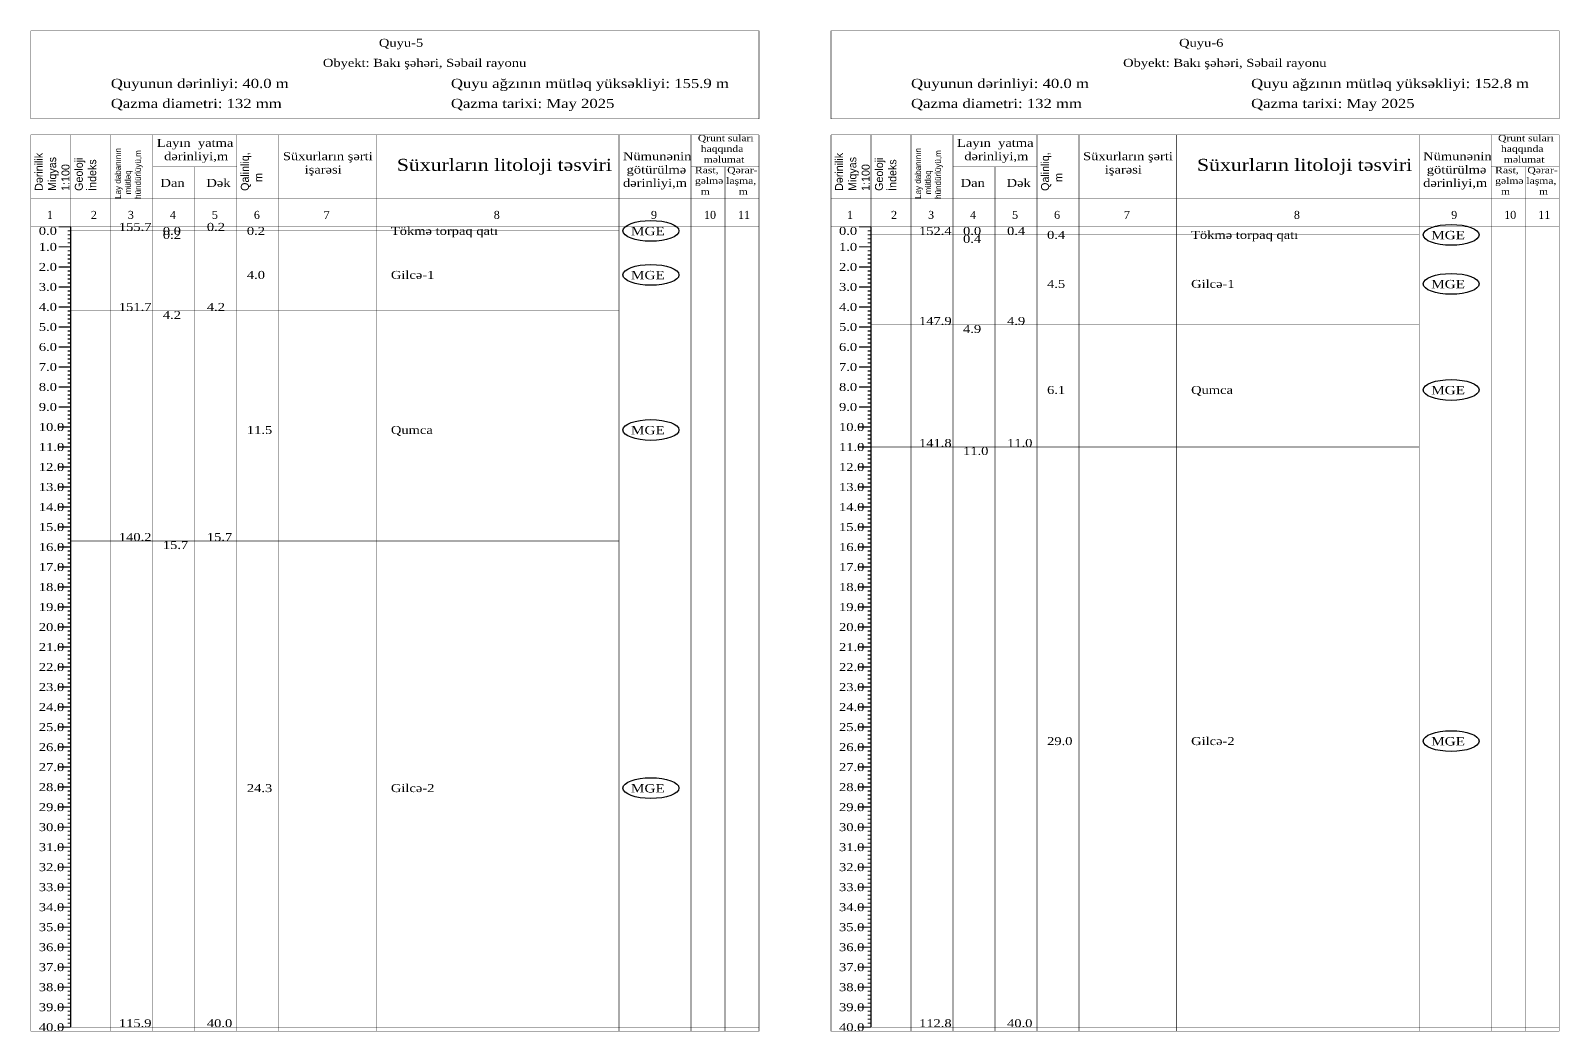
# Model space of a CAD drawing. Header units: metres. Extents: x -10 to 4772, y -44 to 349.
# Drawn here: x 789.9 to 1172.1, y 98.9 to 349.1 of the extents above; entities that cross this region are included whole.
import ezdxf

# ---------------------------------------------------------------- set-up
doc = ezdxf.new("R2010")
doc.units = ezdxf.units.M
doc.layers.add('Default', color=7, linetype='Continuous')
doc.layers.add('MyLayer', color=7, linetype='Continuous')
doc.styles.add('Times New Roman', font='Times New Roman')
doc.styles.add('Times New Roman_Bold', font='Times New Roman', dxfattribs={"width": 1.2})

msp = doc.modelspace()

# ---------------------------------------------------------------- linework, layer by layer
at = {"color": 7, "lineweight": 30}
for p, q in [((800, 100), (800, 300)), ((1000, 100), (1000, 300))]:
    msp.add_line(p, q, dxfattribs=at)
for points in [[(800, 100), (800, 300)], [(1000, 100), (1000, 300)]]:
    msp.add_lwpolyline(points, dxfattribs=at)
at = {"color": 5}
for centre in [(945, 299), (1145, 298), (945, 288), (1145, 285.75), (1145, 259.25), (945, 249.25), (1145, 171.5), (945, 159.75)]:
    msp.add_ellipse(centre, major_axis=(7, 0), ratio=0.371429, dxfattribs=at)
at = {"layer": 'Default'}
for points, const_width in [([(800, 300), (800, 323)], 0.12), ([(1000, 300), (1000, 323)], 0.12), ([(797, 300), (800, 300)], 0.3), ([(799.2, 299), (800, 299)], 0.3), ([(799.2, 298), (800, 298)], 0.3), ([(800, 299), (937, 299)], 0.12), ([(997, 300), (1000, 300)], 0.3), ([(999.2, 299), (1000, 299)], 0.3), ([(999.2, 298), (1000, 298)], 0.3), ([(1000, 298), (1137, 298)], 0.12), ([(797, 295), (800, 295)], 0.3), ([(799.2, 297), (800, 297)], 0.3), ([(799.2, 296), (800, 296)], 0.3), ([(997, 295), (1000, 295)], 0.3), ([(999.2, 297), (1000, 297)], 0.3), ([(999.2, 296), (1000, 296)], 0.3), ([(799.2, 294), (800, 294)], 0.3), ([(799.2, 293), (800, 293)], 0.3), ([(799.2, 292), (800, 292)], 0.3), ([(799.2, 291), (800, 291)], 0.3), ([(999.2, 294), (1000, 294)], 0.3), ([(999.2, 293), (1000, 293)], 0.3), ([(999.2, 292), (1000, 292)], 0.3), ([(999.2, 291), (1000, 291)], 0.3), ([(797, 290), (800, 290)], 0.3), ([(799.2, 289), (800, 289)], 0.3), ([(799.2, 288), (800, 288)], 0.3), ([(799.2, 287), (800, 287)], 0.3), ([(997, 290), (1000, 290)], 0.3), ([(999.2, 289), (1000, 289)], 0.3), ([(999.2, 288), (1000, 288)], 0.3), ([(999.2, 287), (1000, 287)], 0.3), ([(797, 285), (800, 285)], 0.3), ([(799.2, 286), (800, 286)], 0.3), ([(799.2, 284), (800, 284)], 0.3), ([(799.2, 283), (800, 283)], 0.3), ([(997, 285), (1000, 285)], 0.3), ([(999.2, 286), (1000, 286)], 0.3), ([(999.2, 284), (1000, 284)], 0.3), ([(999.2, 283), (1000, 283)], 0.3), ([(797, 280), (800, 280)], 0.3), ([(799.2, 282), (800, 282)], 0.3), ([(799.2, 281), (800, 281)], 0.3), ([(799.2, 279), (800, 279)], 0.3), ([(800, 279), (937, 279)], 0.12), ([(997, 280), (1000, 280)], 0.3), ([(999.2, 282), (1000, 282)], 0.3), ([(999.2, 281), (1000, 281)], 0.3), ([(999.2, 279), (1000, 279)], 0.3), ([(797, 275), (800, 275)], 0.3), ([(799.2, 278), (800, 278)], 0.3), ([(799.2, 277), (800, 277)], 0.3), ([(799.2, 276), (800, 276)], 0.3), ([(997, 275), (1000, 275)], 0.3), ([(999.2, 278), (1000, 278)], 0.3), ([(999.2, 277), (1000, 277)], 0.3), ([(999.2, 276), (1000, 276)], 0.3), ([(1000, 275.5), (1137, 275.5)], 0.12), ([(799.2, 274), (800, 274)], 0.3), ([(799.2, 273), (800, 273)], 0.3), ([(799.2, 272), (800, 272)], 0.3), ([(999.2, 274), (1000, 274)], 0.3), ([(999.2, 273), (1000, 273)], 0.3), ([(999.2, 272), (1000, 272)], 0.3), ([(797, 270), (800, 270)], 0.3), ([(799.2, 271), (800, 271)], 0.3), ([(799.2, 269), (800, 269)], 0.3), ([(799.2, 268), (800, 268)], 0.3), ([(997, 270), (1000, 270)], 0.3), ([(999.2, 271), (1000, 271)], 0.3), ([(999.2, 269), (1000, 269)], 0.3), ([(999.2, 268), (1000, 268)], 0.3), ([(797, 265), (800, 265)], 0.3), ([(799.2, 267), (800, 267)], 0.3), ([(799.2, 266), (800, 266)], 0.3), ([(799.2, 264), (800, 264)], 0.3), ([(997, 265), (1000, 265)], 0.3), ([(999.2, 267), (1000, 267)], 0.3), ([(999.2, 266), (1000, 266)], 0.3), ([(999.2, 264), (1000, 264)], 0.3), ([(797, 260), (800, 260)], 0.3), ([(799.2, 263), (800, 263)], 0.3), ([(799.2, 262), (800, 262)], 0.3), ([(799.2, 261), (800, 261)], 0.3), ([(997, 260), (1000, 260)], 0.3), ([(999.2, 263), (1000, 263)], 0.3), ([(999.2, 262), (1000, 262)], 0.3), ([(999.2, 261), (1000, 261)], 0.3), ([(799.2, 259), (800, 259)], 0.3), ([(799.2, 258), (800, 258)], 0.3), ([(799.2, 257), (800, 257)], 0.3), ([(799.2, 256), (800, 256)], 0.3), ([(999.2, 259), (1000, 259)], 0.3), ([(999.2, 258), (1000, 258)], 0.3), ([(999.2, 257), (1000, 257)], 0.3), ([(999.2, 256), (1000, 256)], 0.3), ([(797, 255), (800, 255)], 0.3), ([(799.2, 254), (800, 254)], 0.3), ([(799.2, 253), (800, 253)], 0.3), ([(997, 255), (1000, 255)], 0.3), ([(999.2, 254), (1000, 254)], 0.3), ([(999.2, 253), (1000, 253)], 0.3), ([(797, 250), (800, 250)], 0.3), ([(799.2, 252), (800, 252)], 0.3), ([(799.2, 251), (800, 251)], 0.3), ([(799.2, 249), (800, 249)], 0.3), ([(997, 250), (1000, 250)], 0.3), ([(999.2, 252), (1000, 252)], 0.3), ([(999.2, 251), (1000, 251)], 0.3), ([(999.2, 249), (1000, 249)], 0.3), ([(797, 245), (800, 245)], 0.3), ([(799.2, 248), (800, 248)], 0.3), ([(799.2, 247), (800, 247)], 0.3), ([(799.2, 246), (800, 246)], 0.3), ([(997, 245), (1000, 245)], 0.3), ([(999.2, 248), (1000, 248)], 0.3), ([(999.2, 247), (1000, 247)], 0.3), ([(999.2, 246), (1000, 246)], 0.3), ([(1000, 245), (1137, 245)], 0.12), ([(799.2, 244), (800, 244)], 0.3), ([(799.2, 243), (800, 243)], 0.3), ([(799.2, 242), (800, 242)], 0.3), ([(799.2, 241), (800, 241)], 0.3), ([(999.2, 244), (1000, 244)], 0.3), ([(999.2, 243), (1000, 243)], 0.3), ([(999.2, 242), (1000, 242)], 0.3), ([(999.2, 241), (1000, 241)], 0.3), ([(797, 240), (800, 240)], 0.3), ([(799.2, 239), (800, 239)], 0.3), ([(799.2, 238), (800, 238)], 0.3), ([(799.2, 237), (800, 237)], 0.3), ([(997, 240), (1000, 240)], 0.3), ([(999.2, 239), (1000, 239)], 0.3), ([(999.2, 238), (1000, 238)], 0.3), ([(999.2, 237), (1000, 237)], 0.3), ([(797, 235), (800, 235)], 0.3), ([(799.2, 236), (800, 236)], 0.3), ([(799.2, 234), (800, 234)], 0.3), ([(799.2, 233), (800, 233)], 0.3), ([(997, 235), (1000, 235)], 0.3), ([(999.2, 236), (1000, 236)], 0.3), ([(999.2, 234), (1000, 234)], 0.3), ([(999.2, 233), (1000, 233)], 0.3), ([(797, 230), (800, 230)], 0.3), ([(799.2, 232), (800, 232)], 0.3), ([(799.2, 231), (800, 231)], 0.3), ([(997, 230), (1000, 230)], 0.3), ([(999.2, 232), (1000, 232)], 0.3), ([(999.2, 231), (1000, 231)], 0.3), ([(799.2, 229), (800, 229)], 0.3), ([(799.2, 228), (800, 228)], 0.3), ([(799.2, 227), (800, 227)], 0.3), ([(799.2, 226), (800, 226)], 0.3), ([(999.2, 229), (1000, 229)], 0.3), ([(999.2, 228), (1000, 228)], 0.3), ([(999.2, 227), (1000, 227)], 0.3), ([(999.2, 226), (1000, 226)], 0.3), ([(797, 225), (800, 225)], 0.3), ([(799.2, 224), (800, 224)], 0.3), ([(799.2, 223), (800, 223)], 0.3), ([(799.2, 222), (800, 222)], 0.3), ([(997, 225), (1000, 225)], 0.3), ([(999.2, 224), (1000, 224)], 0.3), ([(999.2, 223), (1000, 223)], 0.3), ([(999.2, 222), (1000, 222)], 0.3), ([(797, 220), (800, 220)], 0.3), ([(799.2, 221), (800, 221)], 0.3), ([(799.2, 219), (800, 219)], 0.3), ([(799.2, 218), (800, 218)], 0.3), ([(800, 221.5), (937, 221.5)], 0.12), ([(997, 220), (1000, 220)], 0.3), ([(999.2, 221), (1000, 221)], 0.3), ([(999.2, 219), (1000, 219)], 0.3), ([(999.2, 218), (1000, 218)], 0.3), ([(797, 215), (800, 215)], 0.3), ([(799.2, 217), (800, 217)], 0.3), ([(799.2, 216), (800, 216)], 0.3), ([(799.2, 214), (800, 214)], 0.3), ([(997, 215), (1000, 215)], 0.3), ([(999.2, 217), (1000, 217)], 0.3), ([(999.2, 216), (1000, 216)], 0.3), ([(999.2, 214), (1000, 214)], 0.3), ([(799.2, 213), (800, 213)], 0.3), ([(799.2, 212), (800, 212)], 0.3), ([(799.2, 211), (800, 211)], 0.3), ([(999.2, 213), (1000, 213)], 0.3), ([(999.2, 212), (1000, 212)], 0.3), ([(999.2, 211), (1000, 211)], 0.3), ([(797, 210), (800, 210)], 0.3), ([(799.2, 209), (800, 209)], 0.3), ([(799.2, 208), (800, 208)], 0.3), ([(799.2, 207), (800, 207)], 0.3), ([(997, 210), (1000, 210)], 0.3), ([(999.2, 209), (1000, 209)], 0.3), ([(999.2, 208), (1000, 208)], 0.3), ([(999.2, 207), (1000, 207)], 0.3), ([(797, 205), (800, 205)], 0.3), ([(799.2, 206), (800, 206)], 0.3), ([(799.2, 204), (800, 204)], 0.3), ([(799.2, 203), (800, 203)], 0.3), ([(997, 205), (1000, 205)], 0.3), ([(999.2, 206), (1000, 206)], 0.3), ([(999.2, 204), (1000, 204)], 0.3), ([(999.2, 203), (1000, 203)], 0.3), ([(797, 200), (800, 200)], 0.3), ([(799.2, 202), (800, 202)], 0.3), ([(799.2, 201), (800, 201)], 0.3), ([(799.2, 199), (800, 199)], 0.3), ([(997, 200), (1000, 200)], 0.3), ([(999.2, 202), (1000, 202)], 0.3), ([(999.2, 201), (1000, 201)], 0.3), ([(999.2, 199), (1000, 199)], 0.3), ([(797, 195), (800, 195)], 0.3), ([(799.2, 198), (800, 198)], 0.3), ([(799.2, 197), (800, 197)], 0.3), ([(799.2, 196), (800, 196)], 0.3), ([(997, 195), (1000, 195)], 0.3), ([(999.2, 198), (1000, 198)], 0.3), ([(999.2, 197), (1000, 197)], 0.3), ([(999.2, 196), (1000, 196)], 0.3), ([(799.2, 194), (800, 194)], 0.3), ([(799.2, 193), (800, 193)], 0.3), ([(799.2, 192), (800, 192)], 0.3), ([(799.2, 191), (800, 191)], 0.3), ([(999.2, 194), (1000, 194)], 0.3), ([(999.2, 193), (1000, 193)], 0.3), ([(999.2, 192), (1000, 192)], 0.3), ([(999.2, 191), (1000, 191)], 0.3), ([(797, 190), (800, 190)], 0.3), ([(799.2, 189), (800, 189)], 0.3), ([(799.2, 188), (800, 188)], 0.3), ([(997, 190), (1000, 190)], 0.3), ([(999.2, 189), (1000, 189)], 0.3), ([(999.2, 188), (1000, 188)], 0.3), ([(797, 185), (800, 185)], 0.3), ([(799.2, 187), (800, 187)], 0.3), ([(799.2, 186), (800, 186)], 0.3), ([(799.2, 184), (800, 184)], 0.3), ([(997, 185), (1000, 185)], 0.3), ([(999.2, 187), (1000, 187)], 0.3), ([(999.2, 186), (1000, 186)], 0.3), ([(999.2, 184), (1000, 184)], 0.3), ([(797, 180), (800, 180)], 0.3), ([(799.2, 183), (800, 183)], 0.3), ([(799.2, 182), (800, 182)], 0.3), ([(799.2, 181), (800, 181)], 0.3), ([(997, 180), (1000, 180)], 0.3), ([(999.2, 183), (1000, 183)], 0.3), ([(999.2, 182), (1000, 182)], 0.3), ([(999.2, 181), (1000, 181)], 0.3), ([(799.2, 179), (800, 179)], 0.3), ([(799.2, 178), (800, 178)], 0.3), ([(799.2, 177), (800, 177)], 0.3), ([(799.2, 176), (800, 176)], 0.3), ([(999.2, 179), (1000, 179)], 0.3), ([(999.2, 178), (1000, 178)], 0.3), ([(999.2, 177), (1000, 177)], 0.3), ([(999.2, 176), (1000, 176)], 0.3), ([(797, 175), (800, 175)], 0.3), ([(799.2, 174), (800, 174)], 0.3), ([(799.2, 173), (800, 173)], 0.3), ([(799.2, 172), (800, 172)], 0.3), ([(997, 175), (1000, 175)], 0.3), ([(999.2, 174), (1000, 174)], 0.3), ([(999.2, 173), (1000, 173)], 0.3), ([(999.2, 172), (1000, 172)], 0.3), ([(797, 170), (800, 170)], 0.3), ([(799.2, 171), (800, 171)], 0.3), ([(799.2, 169), (800, 169)], 0.3), ([(799.2, 168), (800, 168)], 0.3), ([(997, 170), (1000, 170)], 0.3), ([(999.2, 171), (1000, 171)], 0.3), ([(999.2, 169), (1000, 169)], 0.3), ([(999.2, 168), (1000, 168)], 0.3), ([(797, 165), (800, 165)], 0.3), ([(799.2, 167), (800, 167)], 0.3), ([(799.2, 166), (800, 166)], 0.3), ([(997, 165), (1000, 165)], 0.3), ([(999.2, 167), (1000, 167)], 0.3), ([(999.2, 166), (1000, 166)], 0.3), ([(799.2, 164), (800, 164)], 0.3), ([(799.2, 163), (800, 163)], 0.3), ([(799.2, 162), (800, 162)], 0.3), ([(799.2, 161), (800, 161)], 0.3), ([(999.2, 164), (1000, 164)], 0.3), ([(999.2, 163), (1000, 163)], 0.3), ([(999.2, 162), (1000, 162)], 0.3), ([(999.2, 161), (1000, 161)], 0.3), ([(797, 160), (800, 160)], 0.3), ([(799.2, 159), (800, 159)], 0.3), ([(799.2, 158), (800, 158)], 0.3), ([(799.2, 157), (800, 157)], 0.3), ([(997, 160), (1000, 160)], 0.3), ([(999.2, 159), (1000, 159)], 0.3), ([(999.2, 158), (1000, 158)], 0.3), ([(999.2, 157), (1000, 157)], 0.3), ([(797, 155), (800, 155)], 0.3), ([(799.2, 156), (800, 156)], 0.3), ([(799.2, 154), (800, 154)], 0.3), ([(799.2, 153), (800, 153)], 0.3), ([(997, 155), (1000, 155)], 0.3), ([(999.2, 156), (1000, 156)], 0.3), ([(999.2, 154), (1000, 154)], 0.3), ([(999.2, 153), (1000, 153)], 0.3), ([(797, 150), (800, 150)], 0.3), ([(799.2, 152), (800, 152)], 0.3), ([(799.2, 151), (800, 151)], 0.3), ([(799.2, 149), (800, 149)], 0.3), ([(997, 150), (1000, 150)], 0.3), ([(999.2, 152), (1000, 152)], 0.3), ([(999.2, 151), (1000, 151)], 0.3), ([(999.2, 149), (1000, 149)], 0.3), ([(799.2, 148), (800, 148)], 0.3), ([(799.2, 147), (800, 147)], 0.3), ([(799.2, 146), (800, 146)], 0.3), ([(999.2, 148), (1000, 148)], 0.3), ([(999.2, 147), (1000, 147)], 0.3), ([(999.2, 146), (1000, 146)], 0.3), ([(797, 145), (800, 145)], 0.3), ([(799.2, 144), (800, 144)], 0.3), ([(799.2, 143), (800, 143)], 0.3), ([(799.2, 142), (800, 142)], 0.3), ([(997, 145), (1000, 145)], 0.3), ([(999.2, 144), (1000, 144)], 0.3), ([(999.2, 143), (1000, 143)], 0.3), ([(999.2, 142), (1000, 142)], 0.3), ([(797, 140), (800, 140)], 0.3), ([(799.2, 141), (800, 141)], 0.3), ([(799.2, 139), (800, 139)], 0.3), ([(799.2, 138), (800, 138)], 0.3), ([(997, 140), (1000, 140)], 0.3), ([(999.2, 141), (1000, 141)], 0.3), ([(999.2, 139), (1000, 139)], 0.3), ([(999.2, 138), (1000, 138)], 0.3), ([(797, 135), (800, 135)], 0.3), ([(799.2, 137), (800, 137)], 0.3), ([(799.2, 136), (800, 136)], 0.3), ([(799.2, 134), (800, 134)], 0.3), ([(997, 135), (1000, 135)], 0.3), ([(999.2, 137), (1000, 137)], 0.3), ([(999.2, 136), (1000, 136)], 0.3), ([(999.2, 134), (1000, 134)], 0.3), ([(797, 130), (800, 130)], 0.3), ([(799.2, 133), (800, 133)], 0.3), ([(799.2, 132), (800, 132)], 0.3), ([(799.2, 131), (800, 131)], 0.3), ([(997, 130), (1000, 130)], 0.3), ([(999.2, 133), (1000, 133)], 0.3), ([(999.2, 132), (1000, 132)], 0.3), ([(999.2, 131), (1000, 131)], 0.3), ([(799.2, 129), (800, 129)], 0.3), ([(799.2, 128), (800, 128)], 0.3), ([(799.2, 127), (800, 127)], 0.3), ([(799.2, 126), (800, 126)], 0.3), ([(999.2, 129), (1000, 129)], 0.3), ([(999.2, 128), (1000, 128)], 0.3), ([(999.2, 127), (1000, 127)], 0.3), ([(999.2, 126), (1000, 126)], 0.3), ([(797, 125), (800, 125)], 0.3), ([(799.2, 124), (800, 124)], 0.3), ([(799.2, 123), (800, 123)], 0.3), ([(997, 125), (1000, 125)], 0.3), ([(999.2, 124), (1000, 124)], 0.3), ([(999.2, 123), (1000, 123)], 0.3), ([(797, 120), (800, 120)], 0.3), ([(799.2, 122), (800, 122)], 0.3), ([(799.2, 121), (800, 121)], 0.3), ([(799.2, 119), (800, 119)], 0.3), ([(997, 120), (1000, 120)], 0.3), ([(999.2, 122), (1000, 122)], 0.3), ([(999.2, 121), (1000, 121)], 0.3), ([(999.2, 119), (1000, 119)], 0.3), ([(797, 115), (800, 115)], 0.3), ([(799.2, 118), (800, 118)], 0.3), ([(799.2, 117), (800, 117)], 0.3), ([(799.2, 116), (800, 116)], 0.3), ([(997, 115), (1000, 115)], 0.3), ([(999.2, 118), (1000, 118)], 0.3), ([(999.2, 117), (1000, 117)], 0.3), ([(999.2, 116), (1000, 116)], 0.3), ([(799.2, 114), (800, 114)], 0.3), ([(799.2, 113), (800, 113)], 0.3), ([(799.2, 112), (800, 112)], 0.3), ([(799.2, 111), (800, 111)], 0.3), ([(999.2, 114), (1000, 114)], 0.3), ([(999.2, 113), (1000, 113)], 0.3), ([(999.2, 112), (1000, 112)], 0.3), ([(999.2, 111), (1000, 111)], 0.3), ([(797, 110), (800, 110)], 0.3), ([(799.2, 109), (800, 109)], 0.3), ([(799.2, 108), (800, 108)], 0.3), ([(799.2, 107), (800, 107)], 0.3), ([(997, 110), (1000, 110)], 0.3), ([(999.2, 109), (1000, 109)], 0.3), ([(999.2, 108), (1000, 108)], 0.3), ([(999.2, 107), (1000, 107)], 0.3), ([(797, 105), (800, 105)], 0.3), ([(799.2, 106), (800, 106)], 0.3), ([(799.2, 104), (800, 104)], 0.3), ([(997, 105), (1000, 105)], 0.3), ([(999.2, 106), (1000, 106)], 0.3), ([(999.2, 104), (1000, 104)], 0.3), ([(797, 100), (800, 100)], 0.3), ([(799.2, 103), (800, 103)], 0.3), ([(799.2, 102), (800, 102)], 0.3), ([(799.2, 101), (800, 101)], 0.3), ([(997, 100), (1000, 100)], 0.3), ([(999.2, 103), (1000, 103)], 0.3), ([(999.2, 102), (1000, 102)], 0.3), ([(999.2, 101), (1000, 101)], 0.3)]:
    msp.add_lwpolyline(points, dxfattribs=dict(at, const_width=const_width))
at = {"layer": 'MyLayer', "const_width": 0.12}
for points in [[(790, 349), (972, 349)], [(790, 327), (790, 349)], [(972, 327), (972, 349)], [(990, 349), (1172, 349)], [(990, 327), (990, 349)], [(1172, 327), (1172, 349)], [(790, 327), (972, 327)], [(990, 327), (1172, 327)], [(790, 323), (972, 323)], [(790, 99), (790, 323)], [(810, 99), (810, 323)], [(820.5, 99), (820.5, 323)], [(841.5, 99), (841.5, 323)], [(852, 99), (852, 323)], [(876.4, 99), (876.4, 323)], [(937, 99), (937, 323)], [(955, 99), (955, 323)], [(972, 100), (972, 323)], [(972, 99), (972, 323)], [(990, 323), (1172, 323)], [(990, 99), (990, 323)], [(1010, 99), (1010, 323)], [(1020.5, 99), (1020.5, 323)], [(1041.5, 99), (1041.5, 323)], [(1052, 99), (1052, 323)], [(1076.4, 99), (1076.4, 323)], [(1137, 99), (1137, 323)], [(1155, 99), (1155, 323)], [(1172, 100), (1172, 323)], [(1172, 99), (1172, 323)], [(820.5, 315), (841.5, 315)], [(831, 99), (831, 315)], [(955, 315), (972, 315)], [(963.5, 99), (963.5, 315)], [(1020.5, 315), (1041.5, 315)], [(1031, 99), (1031, 315)], [(1155, 315), (1172, 315)], [(1163.5, 99), (1163.5, 315)], [(790, 307), (972, 307)], [(990, 307), (1172, 307)], [(790, 300), (972, 300)], [(990, 300), (1172, 300)], [(800, 100), (972, 100)], [(1000, 100), (1172, 100)], [(790, 99), (972, 99)], [(990, 99), (1172, 99)]]:
    msp.add_lwpolyline(points, dxfattribs=at)

# ---------------------------------------------------------------- texts
at = {"color": 7, "attachment_point": 1}
for s, insert, char_height, style in [('Quyu-5', (877, 347), 2, 'Times New Roman_Bold'), ('Quyu-6', (1077, 347), 2, 'Times New Roman_Bold'), ('Obyekt: Bakı şəhəri, Səbail rayonu', (863, 342), 2, 'Times New Roman_Bold'), ('Obyekt: Bakı şəhəri, Səbail rayonu', (1063, 342), 2, 'Times New Roman_Bold'), ('Quyunun dərinliyi: 40.0 m', (810, 337), 2.3, 'Times New Roman_Bold'), ('Quyu ağzının mütləq yüksəkliyi: 155.9 m', (895, 337), 2.3, 'Times New Roman_Bold'), ('Quyunun dərinliyi: 40.0 m', (1010, 337), 2.3, 'Times New Roman_Bold'), ('Quyu ağzının mütləq yüksəkliyi: 152.8 m', (1095, 337), 2.3, 'Times New Roman_Bold'), ('Qazma diametri: 132 mm', (810, 332), 2.3, 'Times New Roman_Bold'), ('Qazma tarixi: May 2025 ', (895, 332), 2.3, 'Times New Roman_Bold'), ('Qazma diametri: 132 mm', (1010, 332), 2.3, 'Times New Roman_Bold'), ('Qazma tarixi: May 2025 ', (1095, 332), 2.3, 'Times New Roman_Bold'), ('Layın  yatma\\P  dərinliyi,m \\P \\P Dan      Dək', (821.5, 322), 2, 'Times New Roman_Bold'), (' Qrunt suları\\P  haqqında\\P   məlumat\\PRast,   Qərar-\\Pgəlmə laşma,\\P  m          m ', (956, 323), 1.6, 'Times New Roman_Bold'), ('Layın  yatma\\P  dərinliyi,m \\P \\P Dan      Dək', (1021.5, 322), 2, 'Times New Roman_Bold'), (' Qrunt suları\\P  haqqında\\P   məlumat\\PRast,   Qərar-\\Pgəlmə laşma,\\P  m          m ', (1156, 323), 1.6, 'Times New Roman_Bold'), ('\\PSüxurların şərti\\P      işarəsi', (853, 322), 2, 'Times New Roman_Bold'), ('\\P   Süxurların litoloji təsviri', (877.4, 322), 3, 'Times New Roman_Bold'), ('\\PNümunənin\\P götürülmə\\Pdərinliyi,m', (938, 322), 2, 'Times New Roman_Bold'), ('\\PSüxurların şərti\\P      işarəsi', (1053, 322), 2, 'Times New Roman_Bold'), ('\\P   Süxurların litoloji təsviri', (1077.4, 322), 3, 'Times New Roman_Bold'), ('\\PNümunənin\\P götürülmə\\Pdərinliyi,m', (1138, 322), 2, 'Times New Roman_Bold'), ('1', (794, 304), 2, 'Times New Roman'), ('2', (805, 304), 2, 'Times New Roman'), ('3', (814.25, 304), 2, 'Times New Roman'), ('4', (824.75, 304), 2, 'Times New Roman'), ('5', (835.25, 304), 2, 'Times New Roman'), ('6', (845.75, 304), 2, 'Times New Roman'), ('7', (863.2, 304), 2, 'Times New Roman'), ('8', (905.7, 304), 2, 'Times New Roman'), ('9', (945, 304), 2, 'Times New Roman'), ('10', (958.25, 304), 2, 'Times New Roman'), ('11', (966.75, 304), 2, 'Times New Roman'), ('1', (994, 304), 2, 'Times New Roman'), ('2', (1005, 304), 2, 'Times New Roman'), ('3', (1014.25, 304), 2, 'Times New Roman'), ('4', (1024.75, 304), 2, 'Times New Roman'), ('5', (1035.25, 304), 2, 'Times New Roman'), ('6', (1045.75, 304), 2, 'Times New Roman'), ('7', (1063.2, 304), 2, 'Times New Roman'), ('8', (1105.7, 304), 2, 'Times New Roman'), ('9', (1145, 304), 2, 'Times New Roman'), ('10', (1158.25, 304), 2, 'Times New Roman'), ('11', (1166.75, 304), 2, 'Times New Roman'), ('0.0', (792, 300), 2, 'Times New Roman_Bold'), ('155.7', (812, 301), 2, 'Times New Roman_Bold'), ('0.0', (823, 300), 2, 'Times New Roman_Bold'), ('0.2', (823, 299), 2, 'Times New Roman_Bold'), ('0.2', (823, 299), 2, 'Times New Roman_Bold'), ('0.2', (834, 301), 2, 'Times New Roman_Bold'), ('0.2', (844, 300), 2, 'Times New Roman_Bold'), ('Tökmə torpaq qatı', (880, 300), 2, 'Times New Roman_Bold'), ('0.0', (992, 300), 2, 'Times New Roman_Bold'), ('152.4', (1012, 300), 2, 'Times New Roman_Bold'), ('0.0', (1023, 300), 2, 'Times New Roman_Bold'), ('0.4', (1034, 300), 2, 'Times New Roman_Bold'), ('0.4', (1044, 299), 2, 'Times New Roman_Bold'), ('Tökmə torpaq qatı', (1080, 299), 2, 'Times New Roman_Bold'), ('1.0', (792, 296), 2, 'Times New Roman_Bold'), ('1.0', (992, 296), 2, 'Times New Roman_Bold'), ('0.4', (1023, 298), 2, 'Times New Roman_Bold'), ('0.4', (1023, 298), 2, 'Times New Roman_Bold'), ('2.0', (792, 291), 2, 'Times New Roman_Bold'), ('2.0', (992, 291), 2, 'Times New Roman_Bold'), ('4.0', (844, 289), 2, 'Times New Roman_Bold'), ('Gilcə-1', (880, 289), 2, 'Times New Roman_Bold'), ('4.5', (1044, 286.75), 2, 'Times New Roman_Bold'), ('Gilcə-1', (1080, 286.75), 2, 'Times New Roman_Bold'), ('3.0', (792, 286), 2, 'Times New Roman_Bold'), ('3.0', (992, 286), 2, 'Times New Roman_Bold'), ('4.0', (792, 281), 2, 'Times New Roman_Bold'), ('151.7', (812, 281), 2, 'Times New Roman_Bold'), ('4.2', (823, 279), 2, 'Times New Roman_Bold'), ('4.2', (823, 279), 2, 'Times New Roman_Bold'), ('4.2', (834, 281), 2, 'Times New Roman_Bold'), ('4.0', (992, 281), 2, 'Times New Roman_Bold'), ('5.0', (792, 276), 2, 'Times New Roman_Bold'), ('5.0', (992, 276), 2, 'Times New Roman_Bold'), ('147.9', (1012, 277.5), 2, 'Times New Roman_Bold'), ('4.9', (1023, 275.5), 2, 'Times New Roman_Bold'), ('4.9', (1023, 275.5), 2, 'Times New Roman_Bold'), ('4.9', (1034, 277.5), 2, 'Times New Roman_Bold'), ('6.0', (792, 271), 2, 'Times New Roman_Bold'), ('6.0', (992, 271), 2, 'Times New Roman_Bold'), ('7.0', (792, 266), 2, 'Times New Roman_Bold'), ('7.0', (992, 266), 2, 'Times New Roman_Bold'), ('8.0', (792, 261), 2, 'Times New Roman_Bold'), ('8.0', (992, 261), 2, 'Times New Roman_Bold'), ('6.1', (1044, 260.25), 2, 'Times New Roman_Bold'), ('Qumca', (1080, 260.25), 2, 'Times New Roman_Bold'), ('9.0', (792, 256), 2, 'Times New Roman_Bold'), ('9.0', (992, 256), 2, 'Times New Roman_Bold'), ('10.0', (792, 251), 2, 'Times New Roman_Bold'), ('11.5', (844, 250.25), 2, 'Times New Roman_Bold'), ('Qumca', (880, 250.25), 2, 'Times New Roman_Bold'), ('10.0', (992, 251), 2, 'Times New Roman_Bold'), ('11.0', (792, 246), 2, 'Times New Roman_Bold'), ('11.0', (992, 246), 2, 'Times New Roman_Bold'), ('141.8', (1012, 247), 2, 'Times New Roman_Bold'), ('11.0', (1023, 245), 2, 'Times New Roman_Bold'), ('11.0', (1023, 245), 2, 'Times New Roman_Bold'), ('11.0', (1034, 247), 2, 'Times New Roman_Bold'), ('12.0', (792, 241), 2, 'Times New Roman_Bold'), ('12.0', (992, 241), 2, 'Times New Roman_Bold'), ('13.0', (792, 236), 2, 'Times New Roman_Bold'), ('13.0', (992, 236), 2, 'Times New Roman_Bold'), ('14.0', (792, 231), 2, 'Times New Roman_Bold'), ('14.0', (992, 231), 2, 'Times New Roman_Bold'), ('15.0', (792, 226), 2, 'Times New Roman_Bold'), ('15.0', (992, 226), 2, 'Times New Roman_Bold'), ('140.2', (812, 223.5), 2, 'Times New Roman_Bold'), ('15.7', (834, 223.5), 2, 'Times New Roman_Bold'), ('16.0', (792, 221), 2, 'Times New Roman_Bold'), ('15.7', (823, 221.5), 2, 'Times New Roman_Bold'), ('15.7', (823, 221.5), 2, 'Times New Roman_Bold'), ('16.0', (992, 221), 2, 'Times New Roman_Bold'), ('17.0', (792, 216), 2, 'Times New Roman_Bold'), ('17.0', (992, 216), 2, 'Times New Roman_Bold'), ('18.0', (792, 211), 2, 'Times New Roman_Bold'), ('18.0', (992, 211), 2, 'Times New Roman_Bold'), ('19.0', (792, 206), 2, 'Times New Roman_Bold'), ('19.0', (992, 206), 2, 'Times New Roman_Bold'), ('20.0', (792, 201), 2, 'Times New Roman_Bold'), ('20.0', (992, 201), 2, 'Times New Roman_Bold'), ('21.0', (792, 196), 2, 'Times New Roman_Bold'), ('21.0', (992, 196), 2, 'Times New Roman_Bold'), ('22.0', (792, 191), 2, 'Times New Roman_Bold'), ('22.0', (992, 191), 2, 'Times New Roman_Bold'), ('23.0', (792, 186), 2, 'Times New Roman_Bold'), ('23.0', (992, 186), 2, 'Times New Roman_Bold'), ('24.0', (792, 181), 2, 'Times New Roman_Bold'), ('24.0', (992, 181), 2, 'Times New Roman_Bold'), ('25.0', (792, 176), 2, 'Times New Roman_Bold'), ('25.0', (992, 176), 2, 'Times New Roman_Bold'), ('29.0', (1044, 172.5), 2, 'Times New Roman_Bold'), ('Gilcə-2', (1080, 172.5), 2, 'Times New Roman_Bold'), ('26.0', (792, 171), 2, 'Times New Roman_Bold'), ('26.0', (992, 171), 2, 'Times New Roman_Bold'), ('27.0', (792, 166), 2, 'Times New Roman_Bold'), ('27.0', (992, 166), 2, 'Times New Roman_Bold'), ('28.0', (792, 161), 2, 'Times New Roman_Bold'), ('24.3', (844, 160.75), 2, 'Times New Roman_Bold'), ('Gilcə-2', (880, 160.75), 2, 'Times New Roman_Bold'), ('28.0', (992, 161), 2, 'Times New Roman_Bold'), ('29.0', (792, 156), 2, 'Times New Roman_Bold'), ('29.0', (992, 156), 2, 'Times New Roman_Bold'), ('30.0', (792, 151), 2, 'Times New Roman_Bold'), ('30.0', (992, 151), 2, 'Times New Roman_Bold'), ('31.0', (792, 146), 2, 'Times New Roman_Bold'), ('31.0', (992, 146), 2, 'Times New Roman_Bold'), ('32.0', (792, 141), 2, 'Times New Roman_Bold'), ('32.0', (992, 141), 2, 'Times New Roman_Bold'), ('33.0', (792, 136), 2, 'Times New Roman_Bold'), ('33.0', (992, 136), 2, 'Times New Roman_Bold'), ('34.0', (792, 131), 2, 'Times New Roman_Bold'), ('34.0', (992, 131), 2, 'Times New Roman_Bold'), ('35.0', (792, 126), 2, 'Times New Roman_Bold'), ('35.0', (992, 126), 2, 'Times New Roman_Bold'), ('36.0', (792, 121), 2, 'Times New Roman_Bold'), ('36.0', (992, 121), 2, 'Times New Roman_Bold'), ('37.0', (792, 116), 2, 'Times New Roman_Bold'), ('37.0', (992, 116), 2, 'Times New Roman_Bold'), ('38.0', (792, 111), 2, 'Times New Roman_Bold'), ('38.0', (992, 111), 2, 'Times New Roman_Bold'), ('39.0', (792, 106), 2, 'Times New Roman_Bold'), ('39.0', (992, 106), 2, 'Times New Roman_Bold'), ('40.0', (792, 101), 2, 'Times New Roman_Bold'), ('115.9', (812, 102), 2, 'Times New Roman_Bold'), ('40.0', (834, 102), 2, 'Times New Roman_Bold'), ('40.0', (992, 101), 2, 'Times New Roman_Bold'), ('112.8', (1012, 102), 2, 'Times New Roman_Bold'), ('40.0', (1034, 102), 2, 'Times New Roman_Bold')]:
    msp.add_mtext(s, dxfattribs=dict(at, insert=insert, char_height=char_height, style=style))
at = {"attachment_point": 1, "rotation": 90}
for s, insert, char_height in [('Dərinilik\\PMiqyas\\P1:100', (791, 309), 2), ('Lay dabanının\\P  mütləq\\Phündürlüyü,m', (811, 307), 1.5), ('Qalinliq,\\P   m', (842.5, 309), 2), ('Dərinilik\\PMiqyas\\P1:100', (991, 309), 2), ('Lay dabanının\\P  mütləq\\Phündürlüyü,m', (1011, 307), 1.5), ('Qalinliq,\\P   m', (1042.5, 309), 2), ('Geoloji\\Pİndeks', (801, 309), 2), ('Geoloji\\Pİndeks', (1001, 309), 2)]:
    msp.add_mtext(s, dxfattribs=dict(at, insert=insert, char_height=char_height))
at = {"color": 5, "char_height": 2.1, "attachment_point": 1, "style": 'Times New Roman_Bold'}
for insert in [(940, 300), (1140, 299), (940, 289), (1140, 286.75), (1140, 260.25), (940, 250.25), (1140, 172.5), (940, 160.75)]:
    msp.add_mtext('MGE', dxfattribs=dict(at, insert=insert))

doc.saveas('drawing.dxf')
